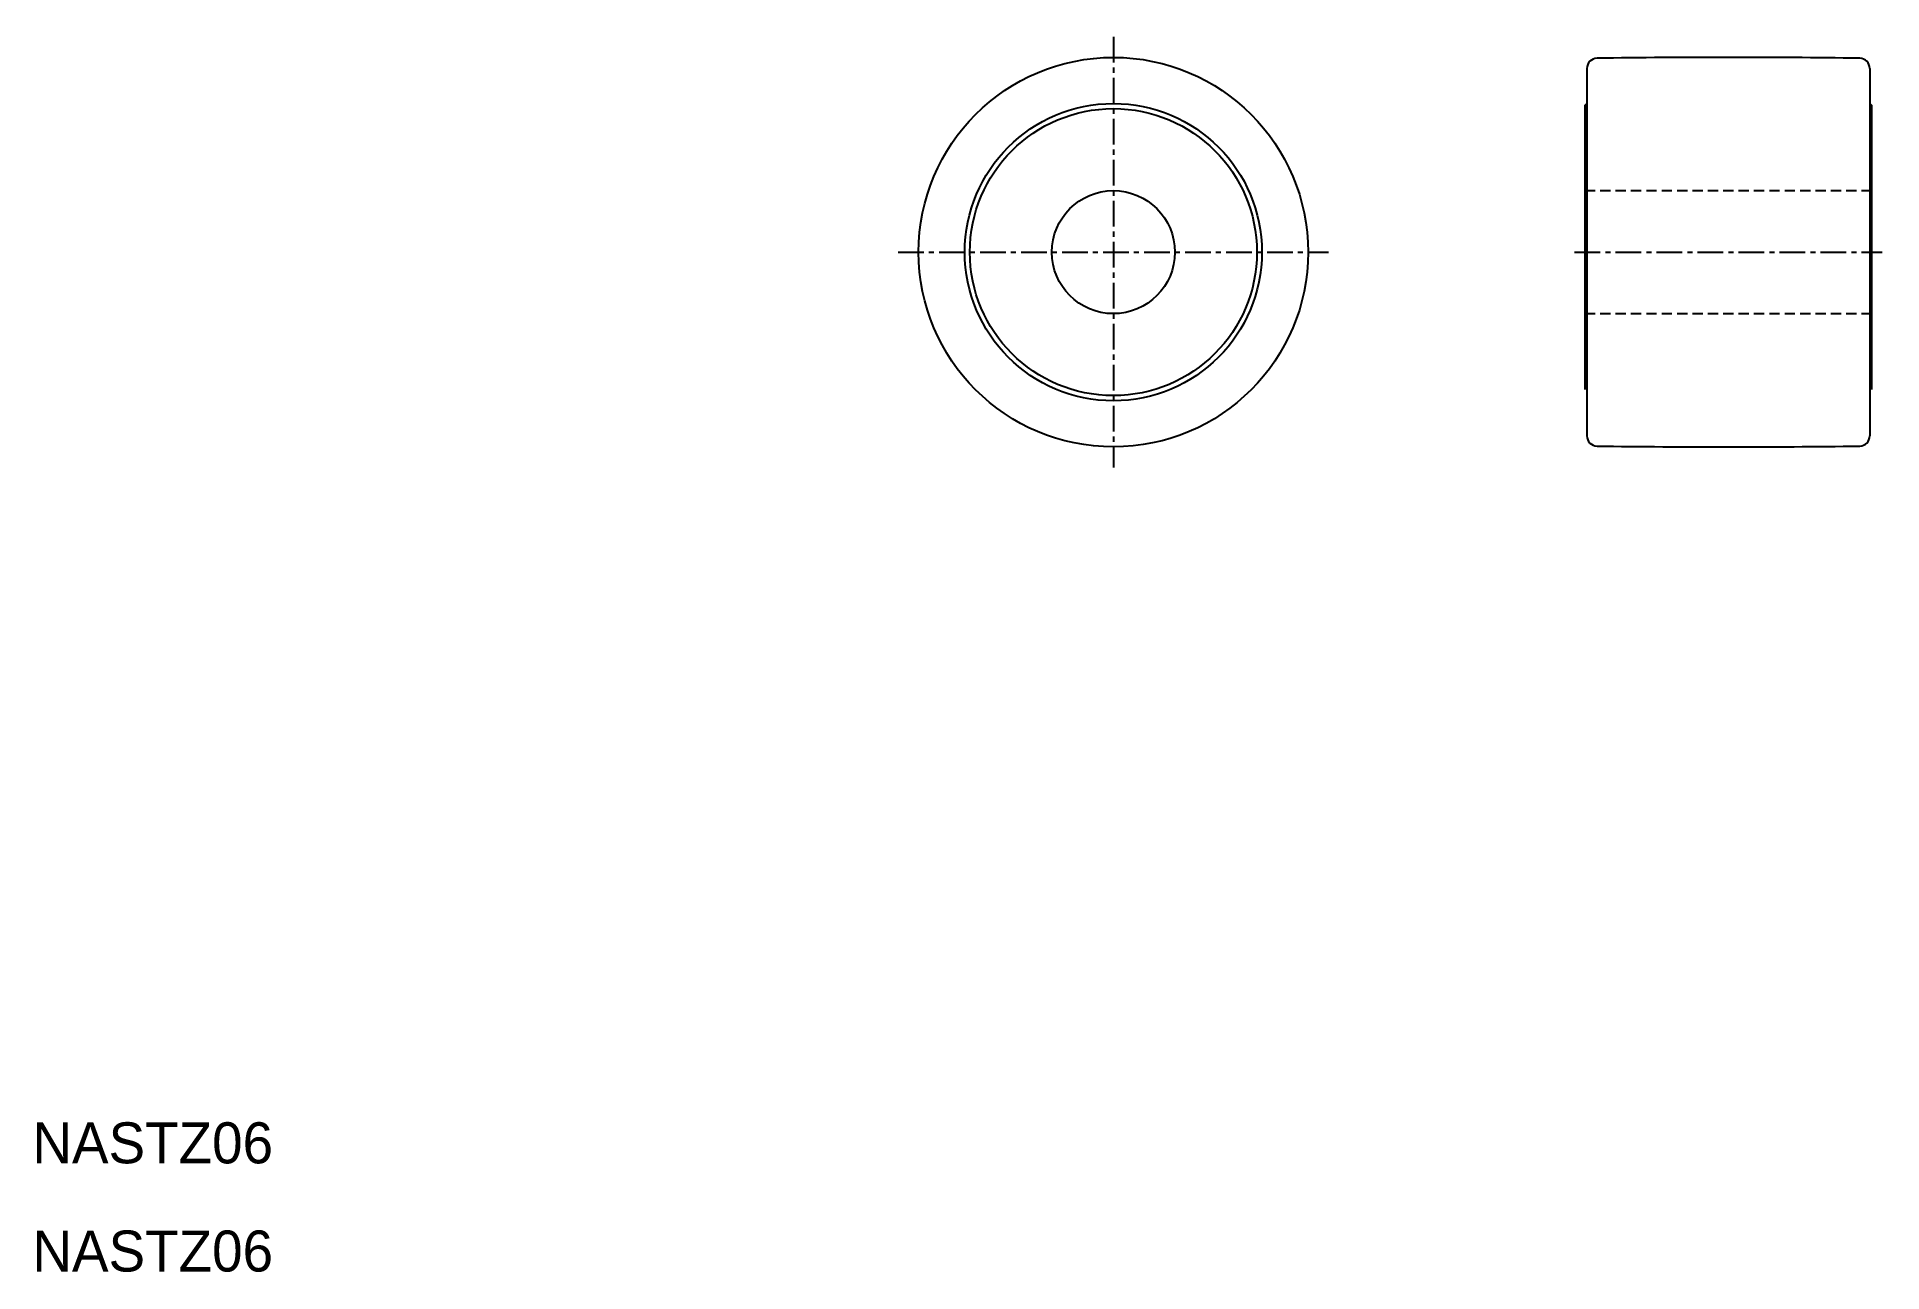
# Model space of a CAD drawing. Extents: x 93.8 to 183.9, y 80 to 140.3.
import ezdxf

# ---------------------------------------------------------------- set-up
doc = ezdxf.new("R2010")
doc.units = 0
doc.linetypes.add('CENTER', pattern=[2, 1.25, -0.25, 0.25, -0.25])
doc.linetypes.add('DASHED', pattern=[0.75, 0.5, -0.25])
doc.layers.get('0').update_dxf_attribs({"linetype": 'CONTINUOUS'})
doc.layers.add('CENTER', color=1, linetype='CENTER')

msp = doc.modelspace()

# ---------------------------------------------------------------- linework, layer by layer
at = {"color": 7, "linetype": 'CONTINUOUS'}
for p, q in [((169.455, 138.732), (169.455, 120.814)), ((183.255, 138.732), (183.255, 120.814)), ((169.355, 136.923), (169.455, 137.023)), ((169.355, 136.923), (169.355, 123.073)), ((183.255, 137.023), (183.355, 136.923)), ((183.355, 123.073), (183.355, 136.923)), ((169.455, 134.252), (169.455, 134.252)), ((169.455, 129.773), (169.455, 129.773))]:
    msp.add_line(p, q, dxfattribs=at)
at = {"color": 3, "linetype": 'DASHED'}
for p, q in [((169.355, 132.773), (183.355, 132.773)), ((169.355, 126.773), (183.355, 126.773))]:
    msp.add_line(p, q, dxfattribs=at)
at = {"color": 7, "linetype": 'CONTINUOUS'}
for radius in [9.5, 7.25, 7, 3]:
    msp.add_circle((146.355, 129.773), radius, dxfattribs=at)
for centre, radius, start, end in [((169.955, 138.732), 0.5, 90.73414, 180), ((176.355, -360.727), 500, 89.26586, 90.73414), ((182.755, 138.732), 0.5, 0, 89.26586), ((169.955, 120.814), 0.5, 180, 269.26586), ((182.755, 120.814), 0.5, 270.73414, 0), ((176.355, 620.273), 500, 269.26586, 270.73414)]:
    msp.add_arc(centre, radius, start, end, dxfattribs=at)
at = {"layer": 'CENTER', "color": 1, "linetype": 'CENTER'}
for p, q in [((146.355, 140.273), (146.355, 119.273)), ((135.855, 129.773), (156.855, 129.773)), ((168.855, 129.773), (183.855, 129.773))]:
    msp.add_line(p, q, dxfattribs=at)

# ---------------------------------------------------------------- texts
at = {"color": 7, "linetype": 'CONTINUOUS'}
for p in [(93.624, 85.325), (93.624, 80.048)]:
    msp.add_text('NASTZ06', height=2, dxfattribs=at).set_placement(p)

doc.saveas('drawing.dxf')
